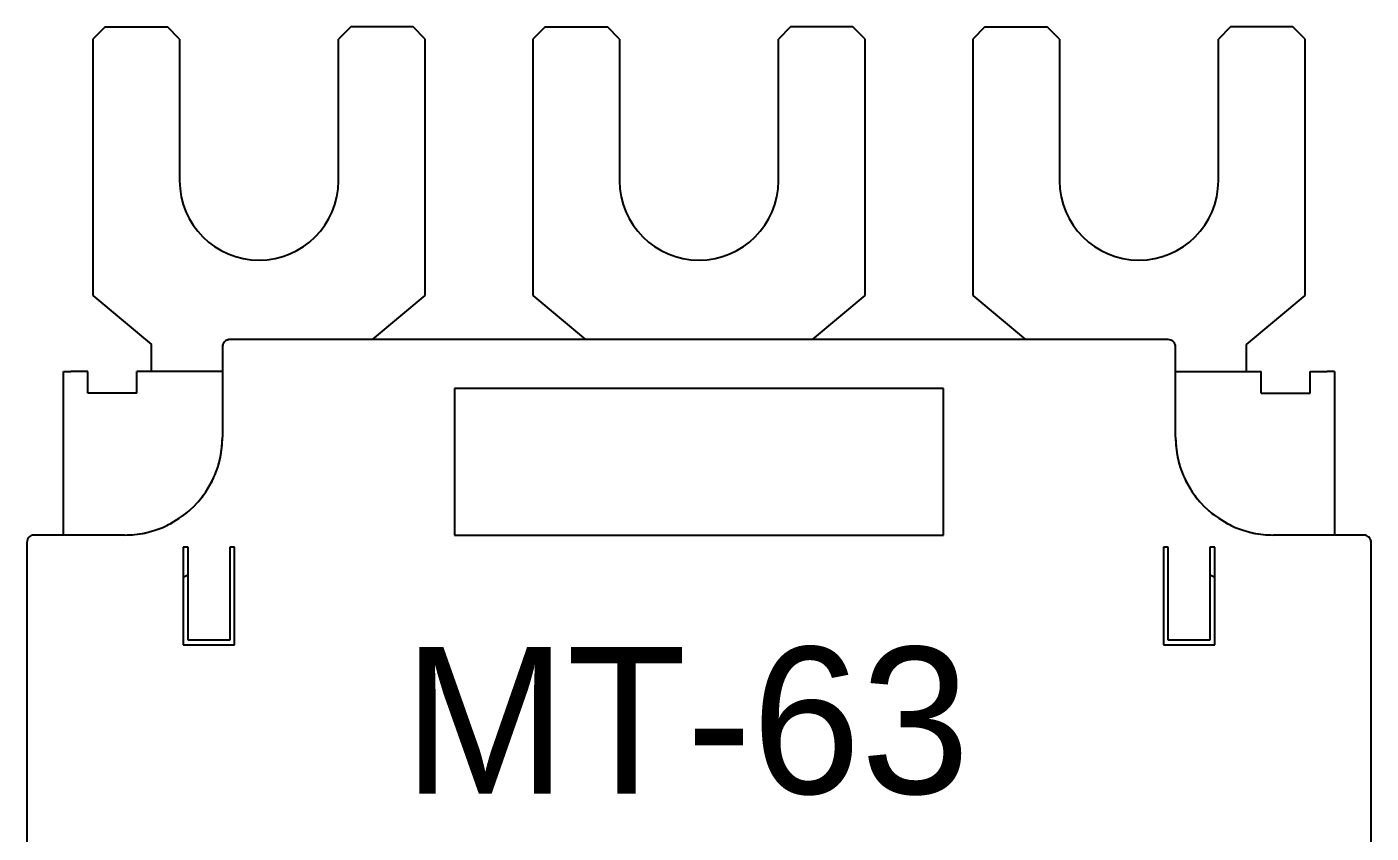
# Model space of a CAD drawing. Header units: millimetres. Extents: x 0 to 55, y 0 to 80.6.
# Drawn here: x 0 to 55, y 47.6 to 80.6 of the extents above; entities that cross this region are included whole.
import ezdxf

# ---------------------------------------------------------------- set-up
doc = ezdxf.new("R2010")
doc.units = ezdxf.units.MM

# ---------------------------------------------------------------- blocks, each defined once
blk = doc.blocks.new('MT-63')
at = {"color": 7, "linetype": 'Continuous'}
for p, q in [((2.9, 80.6), (2.4, 80.1)), ((2.9, 80.6), (2.4, 80.1)), ((2.9, 80.6), (5.45, 80.6)), ((2.9, 80.6), (5.45, 80.6)), ((5.95, 80.1), (5.45, 80.6)), ((5.95, 80.1), (5.45, 80.6)), ((12.95, 80.6), (12.45, 80.1)), ((12.95, 80.6), (12.45, 80.1)), ((15.5, 80.6), (12.95, 80.6)), ((15.5, 80.6), (12.95, 80.6)), ((16, 80.1), (15.5, 80.6)), ((16, 80.1), (15.5, 80.6)), ((20.9, 80.6), (20.4, 80.1)), ((20.9, 80.6), (20.4, 80.1)), ((20.9, 80.6), (23.45, 80.6)), ((20.9, 80.6), (23.45, 80.6)), ((23.95, 80.1), (23.45, 80.6)), ((23.95, 80.1), (23.45, 80.6)), ((30.95, 80.6), (30.45, 80.1)), ((30.95, 80.6), (30.45, 80.1)), ((33.5, 80.6), (30.95, 80.6)), ((33.5, 80.6), (30.95, 80.6)), ((34, 80.1), (33.5, 80.6)), ((34, 80.1), (33.5, 80.6)), ((38.9, 80.6), (38.4, 80.1)), ((38.9, 80.6), (38.4, 80.1)), ((38.9, 80.6), (41.45, 80.6)), ((38.9, 80.6), (41.45, 80.6)), ((41.95, 80.1), (41.45, 80.6)), ((41.95, 80.1), (41.45, 80.6)), ((48.95, 80.6), (48.45, 80.1)), ((48.95, 80.6), (48.45, 80.1)), ((51.5, 80.6), (48.95, 80.6)), ((51.5, 80.6), (48.95, 80.6)), ((52, 80.1), (51.5, 80.6)), ((52, 80.1), (51.5, 80.6)), ((2.4, 80.1), (2.4, 69.6)), ((2.4, 80.1), (2.4, 69.6)), ((5.95, 80.1), (5.95, 74.3)), ((5.95, 80.1), (5.95, 74.3)), ((12.45, 74.3), (12.45, 80.1)), ((12.45, 74.3), (12.45, 80.1)), ((16, 69.6), (16, 80.1)), ((16, 69.6), (16, 80.1)), ((20.4, 80.1), (20.4, 69.6)), ((20.4, 80.1), (20.4, 69.6)), ((23.95, 80.1), (23.95, 74.3)), ((23.95, 80.1), (23.95, 74.3)), ((30.45, 74.3), (30.45, 80.1)), ((30.45, 74.3), (30.45, 80.1)), ((34, 69.6), (34, 80.1)), ((34, 69.6), (34, 80.1)), ((38.4, 80.1), (38.4, 69.6)), ((38.4, 80.1), (38.4, 69.6)), ((41.95, 80.1), (41.95, 74.3)), ((41.95, 80.1), (41.95, 74.3)), ((48.45, 74.3), (48.45, 80.1)), ((48.45, 74.3), (48.45, 80.1)), ((52, 69.6), (52, 80.1)), ((52, 69.6), (52, 80.1)), ((2.4, 69.6), (4.8, 67.6)), ((2.4, 69.6), (4.8, 67.6)), ((13.84, 67.8), (16, 69.6)), ((13.84, 67.8), (16, 69.6)), ((20.4, 69.6), (22.56, 67.8)), ((20.4, 69.6), (22.56, 67.8)), ((31.84, 67.8), (34, 69.6)), ((31.84, 67.8), (34, 69.6)), ((38.4, 69.6), (40.56, 67.8)), ((38.4, 69.6), (40.56, 67.8)), ((49.6, 67.6), (52, 69.6)), ((49.6, 67.6), (52, 69.6)), ((46.4, 67.8), (8, 67.8)), ((4.8, 66.5), (4.8, 67.6)), ((4.8, 66.5), (4.8, 67.6)), ((7.7, 67.5), (7.7, 63.8)), ((46.7, 63.8), (46.7, 67.5)), ((49.6, 66.5), (49.6, 67.6)), ((49.6, 66.5), (49.6, 67.6)), ((1.2, 66.5), (1.5, 66.5)), ((1.2, 59.8), (1.2, 66.5)), ((1.2, 59.8), (1.2, 66.5)), ((2.2, 66.5), (1.5, 66.5)), ((2.2, 65.6), (2.2, 66.5)), ((7.7, 66.5), (4.2, 66.5)), ((4.2, 65.6), (4.2, 66.5)), ((46.7, 66.5), (50.2, 66.5)), ((50.2, 65.6), (50.2, 66.5)), ((52.2, 66.5), (52.9, 66.5)), ((52.2, 65.6), (52.2, 66.5)), ((53.2, 66.5), (52.9, 66.5)), ((53.2, 66.5), (53.2, 59.8)), ((53.2, 66.5), (53.2, 59.8)), ((4.2, 65.6), (2.2, 65.6)), ((17.2, 65.8), (17.2, 59.8)), ((37.2, 65.8), (17.2, 65.8)), ((37.2, 59.8), (37.2, 65.8)), ((50.2, 65.6), (52.2, 65.6)), ((-0.3, 59.5), (-0.3, 28.524)), ((3.7, 59.8), (0, 59.8)), ((17.2, 59.8), (37.2, 59.8)), ((54.4, 59.8), (50.7, 59.8)), ((54.7, 28.524), (54.7, 59.5)), ((6.1, 59.3), (6.1, 55.3)), ((6.3, 59.3), (6.1, 59.3)), ((6.3, 55.5), (6.3, 59.3)), ((8.2, 59.3), (8, 59.3)), ((8, 59.3), (8, 55.5)), ((8.2, 55.3), (8.2, 59.3)), ((46.4, 59.3), (46.2, 59.3)), ((46.2, 59.3), (46.2, 55.3)), ((46.4, 55.5), (46.4, 59.3)), ((48.3, 59.3), (48.1, 59.3)), ((48.1, 59.3), (48.1, 55.5)), ((48.3, 55.3), (48.3, 59.3)), ((6.1, 55.3), (8.2, 55.3)), ((8, 55.5), (6.3, 55.5)), ((46.2, 55.3), (48.3, 55.3)), ((48.1, 55.5), (46.4, 55.5))]:
    blk.add_line(p, q, dxfattribs=at)
for centre, radius, start, end in [((9.2, 74.3), 3.25, 180, 0), ((9.2, 74.3), 3.25, 180, 0), ((27.2, 74.3), 3.25, 180, 0), ((27.2, 74.3), 3.25, 180, 0), ((45.2, 74.3), 3.25, 180, 0), ((45.2, 74.3), 3.25, 180, 0), ((8, 67.5), 0.3, 135.0744, 154.8098), ((8, 67.5), 0.3, 135.0657, 154.7666), ((8, 67.5), 0.3, 140.6212, 145.9948), ((8, 67.5), 0.3, 138.4738, 140.6212), ((8, 67.5), 0.3, 131.4593, 138.4738), ((8, 67.5), 0.3, 113.7061, 135.0657), ((8, 67.5), 0.3, 113.8336, 135.0744), ((8, 67.5), 0.3, 128.7495, 131.4593), ((8, 67.5), 0.3, 111.8177, 113.7061), ((8, 67.5), 0.3, 111.8491, 113.8336), ((8, 67.5), 0.3, 90, 111.8491), ((8, 67.5), 0.3, 90, 111.8177), ((8, 67.5), 0.3, 106.1476, 110.5017), ((8, 67.5), 0.3, 90, 106.1476), ((46.4, 67.5), 0.3, 69.6156, 90), ((46.4, 67.5), 0.3, 69.5104, 90), ((46.4, 67.5), 0.3, 63.6916, 69.6156), ((46.4, 67.5), 0.3, 63.6596, 69.5104), ((46.4, 67.5), 0.3, 48.3124, 63.6916), ((46.4, 67.5), 0.3, 48.1202, 63.6596), ((46.4, 67.5), 0.3, 41.5262, 48.5407), ((46.4, 67.5), 0.3, 43.0182, 48.3124), ((46.4, 67.5), 0.3, 42.9787, 48.1202), ((46.4, 67.5), 0.3, 23.4829, 43.0182), ((46.4, 67.5), 0.3, 23.3711, 42.9787), ((46.4, 67.5), 0.3, 37.8056, 41.5262), ((8, 67.5), 0.3, 159.7383, 180), ((8, 67.5), 0.3, 159.8739, 180), ((8, 67.5), 0.3, 163.1115, 180), ((8, 67.5), 0.3, 154.8098, 159.8739), ((8, 67.5), 0.3, 154.7666, 159.7383), ((46.4, 67.5), 0.3, 20.5114, 23.4829), ((46.4, 67.5), 0.3, 20.3907, 23.3711), ((46.4, 67.5), 0.3, 0, 20.5114), ((46.4, 67.5), 0.3, 0, 20.3907), ((46.4, 67.5), 0.3, 0, 15.643), ((3.7, 63.8), 4, 270, 0), ((3.7, 63.8), 4, 347.8459, 0), ((50.7, 63.8), 4, 180, 192.1559), ((50.7, 63.8), 4, 180, 270), ((3.7, 63.8), 4, 343.8603, 347.8459), ((50.7, 63.8), 4, 192.1559, 196.1406), ((3.7, 63.8), 4, 330.9887, 335.697), ((50.7, 63.8), 4, 204.3077, 209.016), ((3.7, 63.8), 4, 318.6345, 323.5574), ((50.7, 63.8), 4, 216.4496, 221.3726), ((3.7, 63.8), 4, 306.4496, 311.3726), ((50.7, 63.8), 4, 228.6345, 233.5574), ((3.7, 63.8), 4, 282.1559, 286.1406), ((3.7, 63.8), 4, 294.3077, 299.016), ((50.7, 63.8), 4, 240.9887, 245.697), ((50.7, 63.8), 4, 253.8603, 257.8459), ((0, 59.5), 0.3, 159.5104, 180), ((0, 59.5), 0.3, 159.6156, 180), ((0, 59.5), 0.3, 153.6916, 159.6156), ((0, 59.5), 0.3, 153.6596, 159.5104), ((0, 59.5), 0.3, 138.3124, 153.6916), ((0, 59.5), 0.3, 138.1202, 153.6596), ((0, 59.5), 0.3, 138.5407, 144.8385), ((0, 59.5), 0.3, 131.5262, 138.5407), ((0, 59.5), 0.3, 133.0182, 138.3124), ((0, 59.5), 0.3, 132.9787, 138.1202), ((0, 59.5), 0.3, 113.4829, 133.0182), ((0, 59.5), 0.3, 113.3711, 132.9787), ((0, 59.5), 0.3, 127.8056, 131.5262), ((0, 59.5), 0.3, 122.546, 127.8056), ((0, 59.5), 0.3, 110.5114, 113.4829), ((0, 59.5), 0.3, 110.3907, 113.3711), ((0, 59.5), 0.3, 90, 110.5114), ((0, 59.5), 0.3, 90, 110.3907), ((0, 59.5), 0.3, 105.643, 110.4895), ((0, 59.5), 0.3, 90, 105.643), ((3.7, 63.8), 4, 270, 282.1559), ((50.7, 63.8), 4, 257.8459, 270), ((54.4, 59.5), 0.3, 73.1115, 90), ((54.4, 59.5), 0.3, 69.8739, 90), ((54.4, 59.5), 0.3, 69.7383, 90), ((54.4, 59.5), 0.3, 64.8098, 69.8739), ((54.4, 59.5), 0.3, 64.7666, 69.7383), ((54.4, 59.5), 0.3, 45.0744, 64.8098), ((54.4, 59.5), 0.3, 45.0657, 64.7666), ((54.4, 59.5), 0.3, 48.4738, 50.6212), ((54.4, 59.5), 0.3, 41.4593, 48.4738), ((54.4, 59.5), 0.3, 23.8336, 45.0744), ((54.4, 59.5), 0.3, 23.7061, 45.0657), ((54.4, 59.5), 0.3, 38.7495, 41.4593), ((54.4, 59.5), 0.3, 21.8491, 23.8336), ((54.4, 59.5), 0.3, 21.8177, 23.7061), ((54.4, 59.5), 0.3, 0, 21.8491), ((54.4, 59.5), 0.3, 0, 21.8177), ((54.4, 59.5), 0.3, 0, 16.1476), ((3.7, 63.8), 6.2, 292.7855, 294.8793), ((50.7, 63.8), 6.2, 245.1207, 247.2145)]:
    blk.add_arc(centre, radius, start, end, dxfattribs=at)
at = {"color": 1, "insert": (15.1, 55.212), "char_height": 6, "attachment_point": 1}
blk.add_mtext_dynamic_manual_height_columns('{\\C3;MT-63}', width=21.2638, gutter_width=1, heights=[0], dxfattribs=at)

msp = doc.modelspace()

# ---------------------------------------------------------------- block references
msp.add_blockref('MT-63', (0.3, 0))

doc.saveas('drawing.dxf')
